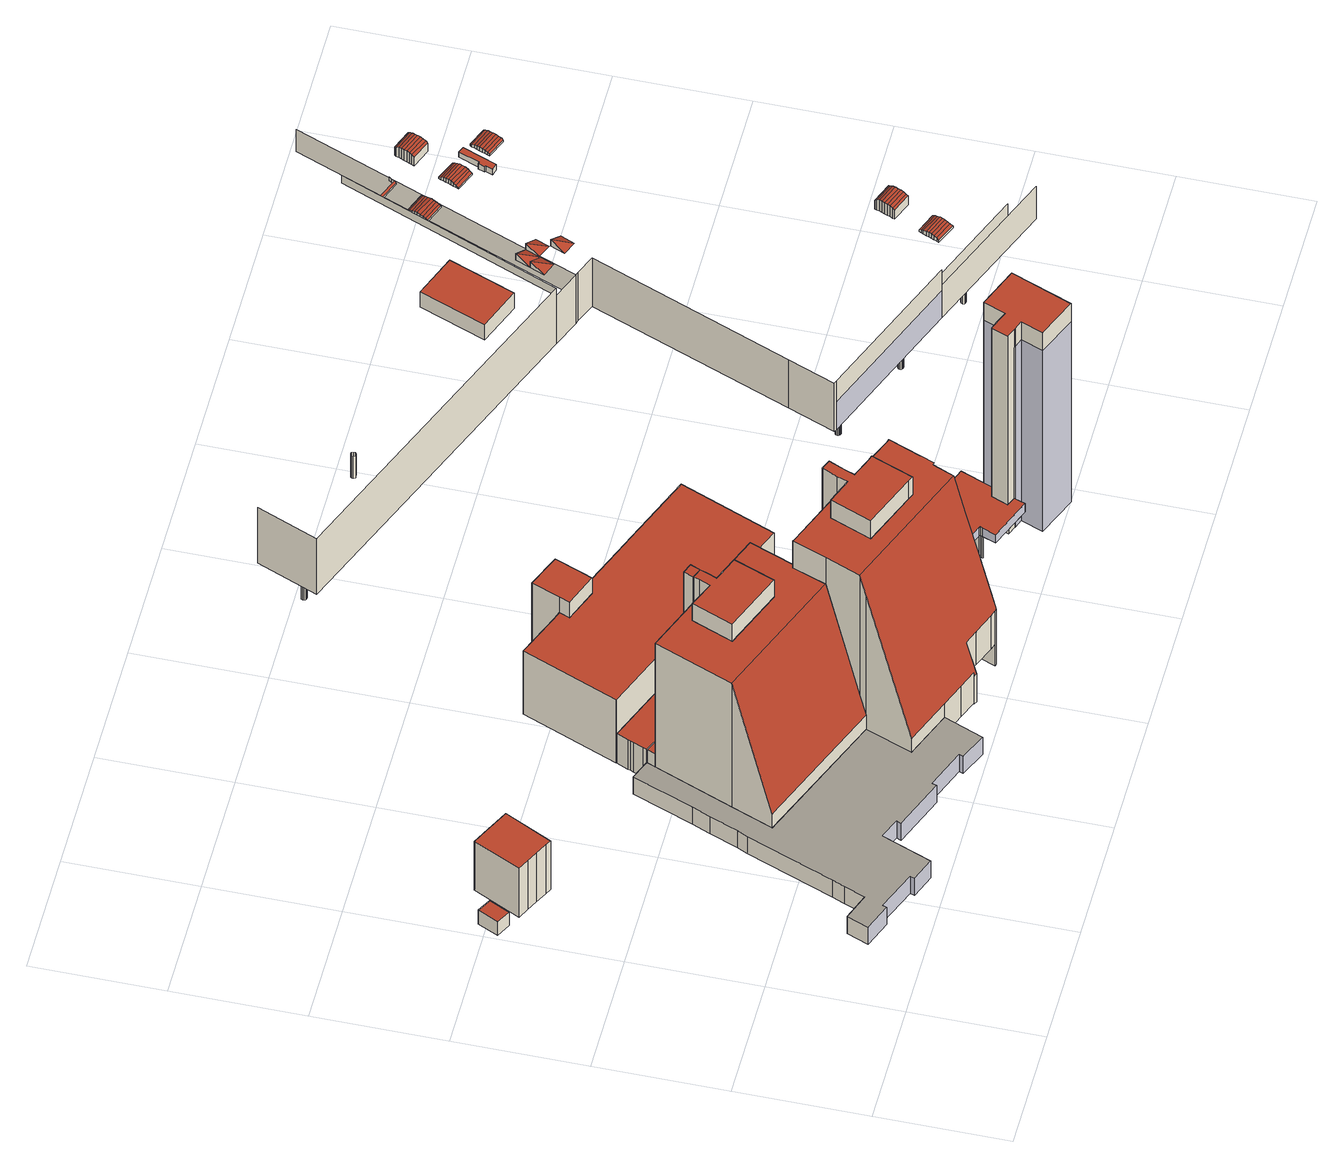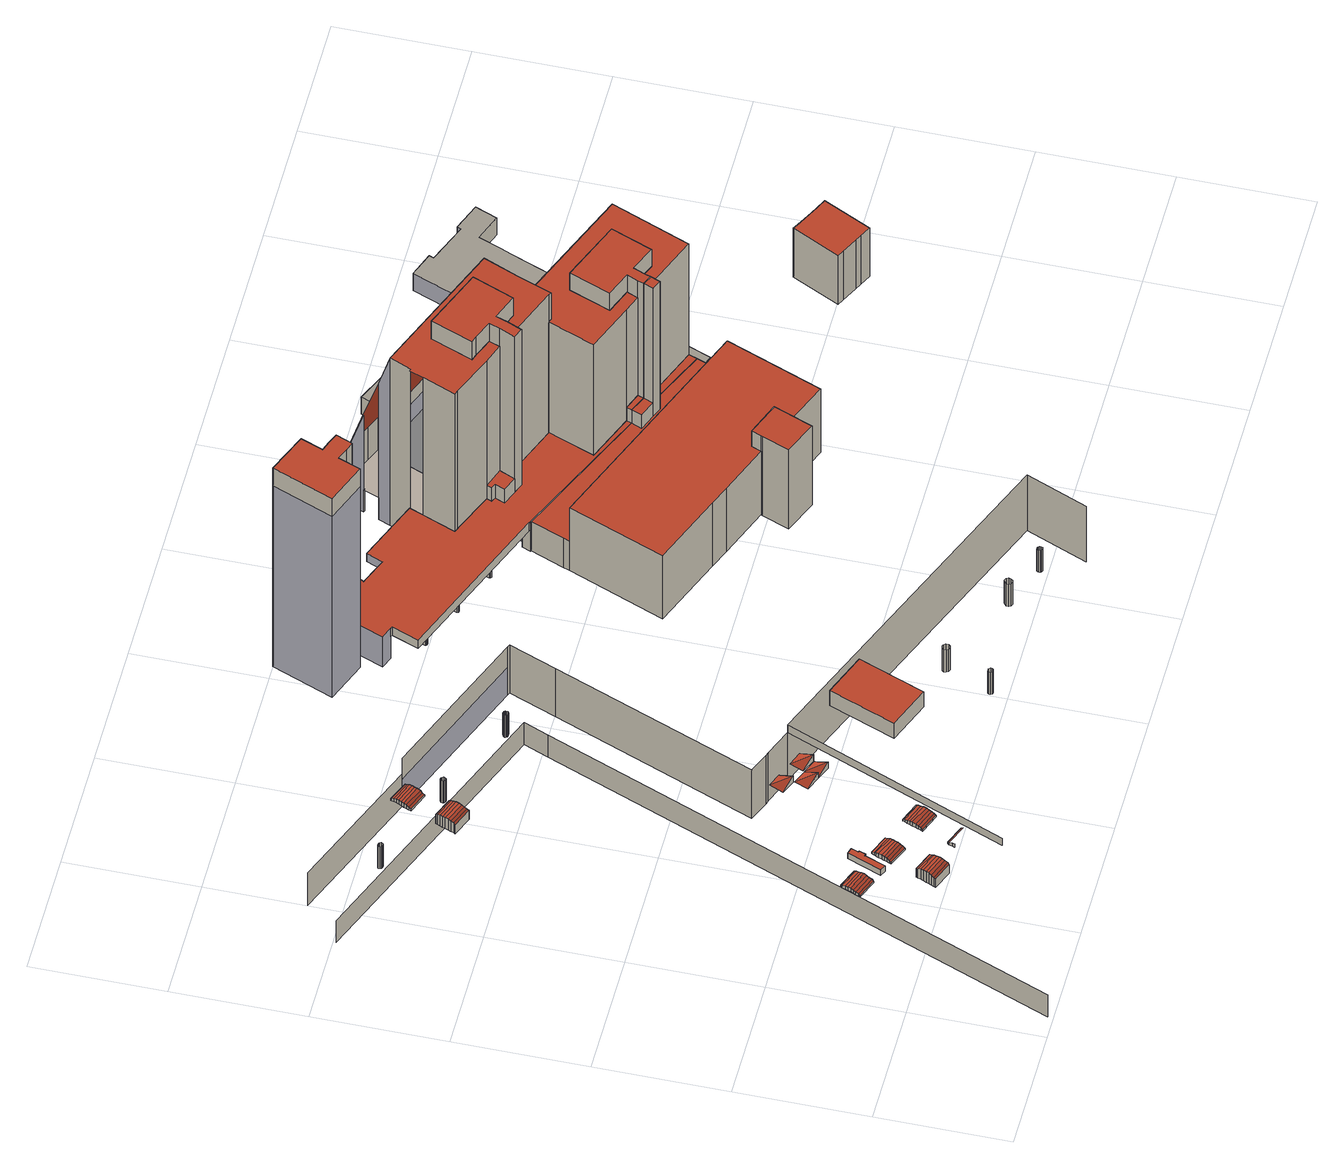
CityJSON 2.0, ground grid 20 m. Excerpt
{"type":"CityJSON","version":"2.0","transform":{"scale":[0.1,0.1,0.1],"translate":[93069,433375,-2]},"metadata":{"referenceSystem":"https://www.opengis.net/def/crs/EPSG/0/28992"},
"CityObjects":{
"building1":{"type":"Building","attributes":{"measuredHeight":2.73,"yearOfConstruction":2019},"geometry":[{"type":"Solid","lod":"2","boundaries":[[[[0,1,2,3]],[[0,3,4,5]],[[3,2,6,4]],[[2,1,7,6]],[[1,0,5,7]],[[5,4,6,7]]]],"semantics":{"surfaces":[{"type":"GroundSurface"},{"type":"WallSurface"},{"type":"RoofSurface"}],"values":[[0,1,1,1,1,2]]}}]},
"building2":{"type":"Building","attributes":{"measuredHeight":10.02,"yearOfConstruction":1969,"name":"Metroplein 110"},"address":[{"CountryName":"Nederland","LocalityName":"Rotterdam","ThoroughfareNumber":"110","ThoroughfareName":"Metroplein","PostalCode":"3083BB"}],"geometry":[{"type":"Solid","lod":"2","boundaries":[[[[8,9,10,11]],[[9,12,13,10]],[[12,14,15,13]],[[14,16,17,15]],[[18,19,20,21]],[[22,18,21,23]],[[24,22,23,25]],[[26,24,25,27]],[[16,20,19,17]],[[11,26,27,8]],[[11,10,13,15,17,19,18,22,24,26]],[[9,8,27,25,23,21,20,16,14,12]]]],"semantics":{"surfaces":[{"type":"WallSurface"},{"type":"RoofSurface"},{"type":"GroundSurface"}],"values":[[0,0,0,0,0,0,0,0,0,0,1,2]]}}]},
"building3":{"type":"Building","attributes":{"measuredHeight":40.85,"yearOfConstruction":1978},"address":[{"CountryName":"Nederland","LocalityName":"Rotterdam","ThoroughfareNumber":"405-481","ThoroughfareName":"Zuidplein Hoog","PostalCode":"3083BE"}],"children":["building3-1","building3-2","building3-3","building3-4","building3-5","building3-6","building3-7","building3-8"]},
"building3-1":{"type":"BuildingPart","attributes":{"measuredHeight":3.5},"parents":["building3"],"geometry":[{"type":"Solid","lod":"2","boundaries":[[[[28,29,30,31,32,33,34,35,36,37,38,39,40,41,42,43,44,45,46,47,48,49,50,51,52,53,54,55,56,57]],[[58,59,36,35]],[[59,60,37,36]],[[61,62,28,57]],[[63,64,51,50]],[[62,65,29,28]],[[65,66,30,29]],[[66,67,31,30]],[[67,68,32,31]],[[68,69,33,32]],[[69,70,34,33]],[[70,58,35,34]],[[71,72,73,74,75,76,77,78,79,80,81,60,59,58,70,69,68,67,66,65,62,61,82,83,84,85,86,64,63,87]],[[60,81,38,37]],[[77,76,43,42]],[[76,75,44,43]],[[81,80,39,38]],[[84,83,55,54]],[[80,79,40,39]],[[83,82,56,55]],[[82,61,57,56]],[[78,77,42,41]],[[79,78,41,40]],[[73,72,47,46]],[[71,87,49,48]],[[75,74,45,44]],[[74,73,46,45]],[[72,71,48,47]],[[87,63,50,49]],[[64,86,52,51]],[[86,85,53,52]],[[85,84,54,53]]]],"semantics":{"surfaces":[{"type":"OuterFloorSurface"},{"type":"WallSurface"},{"type":"GroundSurface"},{"type":"ClosureSurface"}],"values":[[0,1,1,1,1,1,1,1,1,1,1,1,2,3,3,3,3,3,3,3,3,3,3,3,3,3,3,3,3,3,3,3]]}}]},
"building3-2":{"type":"BuildingPart","attributes":{"measuredHeight":28.92},"parents":["building3"],"geometry":[{"type":"Solid","lod":"2","boundaries":[[[[88,89,90,91,92]],[[93,88,92,94]],[[95,90,89,96]],[[97,98,99,56,55]],[[55,54,100,97]],[[98,101,102,99]],[[54,53,103,100]],[[104,97,100,103,105]],[[106,107,108,109,110,101,98,97,104,111,96,89,88,93,112]],[[113,114,115,85,84,83,82,116,117,118,119,120,121,122,123,124,125,126]],[[95,96,111,113,126]],[[94,92,91,124,123]],[[94,123,122,112,93]],[[110,117,116,102,101]],[[102,116,82,56,99]],[[115,105,103,53,85]],[[114,113,111,104]],[[125,124,91,90]],[[121,120,107,106]],[[120,119,108,107]],[[119,118,109,108]],[[82,83,55,56]],[[84,85,53,54]],[[126,125,90,95]],[[122,121,106,112]],[[118,117,110,109]],[[83,84,54,55]],[[115,114,104,105]]]],"semantics":{"surfaces":[{"type":"WallSurface"},{"type":"RoofSurface"},{"type":"GroundSurface"},{"type":"ClosureSurface"}],"values":[[0,0,0,0,0,0,0,1,1,2,3,3,3,3,3,3,3,3,3,3,3,3,3,3,3,3,3,3]]}}]},
"building3-3":{"type":"BuildingPart","attributes":{"measuredHeight":6.27},"parents":["building3"],"geometry":[{"type":"Solid","lod":"2","boundaries":[[[[56,82,116,102,99]],[[57,56,99,127]],[[127,128,129,61,57]],[[99,102,128,127]],[[82,61,129,116]],[[61,82,56,57]],[[116,129,128,102]]]],"semantics":{"surfaces":[{"type":"ClosureSurface"},{"type":"WallSurface"},{"type":"RoofSurface"},{"type":"GroundSurface"}],"values":[[0,1,1,2,3,0,0]]}}]},
"building3-4":{"type":"BuildingPart","attributes":{"measuredHeight":32.45},"parents":["building3"],"geometry":[{"type":"Solid","lod":"2","boundaries":[[[[93,94,130,131,132]],[[112,93,132,133]],[[106,112,133,134]],[[107,106,134,135]],[[108,107,135,136]],[[137,131,130,138,129,128]],[[128,102,101,139,137]],[[101,110,140,139]],[[109,108,136,141]],[[110,109,141,140]],[[139,140,141,136,135,134,133,132,131,137]],[[129,138,123,122,121,120,119,118,117,116]],[[110,101,102,116,117]],[[112,122,123,94,93]],[[117,118,109,110]],[[121,122,112,106]],[[123,138,130,94]],[[118,119,108,109]],[[119,120,107,108]],[[129,116,102,128]],[[120,121,106,107]]]],"semantics":{"surfaces":[{"type":"WallSurface"},{"type":"RoofSurface"},{"type":"GroundSurface"},{"type":"ClosureSurface"}],"values":[[0,0,0,0,0,0,0,0,0,0,1,2,3,3,3,3,3,3,3,3,3]]}}]},
"building3-5":{"type":"BuildingPart","attributes":{"measuredHeight":34.45},"parents":["building3"],"geometry":[{"type":"MultiSurface","lod":"2","boundaries":[[[142,143,144,145,146,147,148,149,150,151,152,153,154,155,156,157,158,159,160,161,162,163,164,165,166,167,168,169]],[[170,151,150,171]],[[166,172,173,174,175]],[[167,166,175,176]],[[168,167,176,177]],[[169,168,177,178]],[[179,154,153,180]],[[180,153,152,181]],[[181,152,151,170]],[[171,150,149,182]],[[183,159,158,184]],[[182,149,148,185]],[[185,148,147,186]],[[184,158,157,187]],[[188,162,161,189]],[[190,191,164,163]],[[192,193,194,195]],[[189,161,160,196]],[[196,160,159,183]],[[191,197,165,164]],[[197,172,166,165]],[[198,192,195,199]],[[200,201,202,203]],[[204,205,206,207]],[[208,209,210,211,212,213,214]],[[208,212,213,214]],[[96,215,216,217,95]],[[218,215,96,111]],[[169,178,194,193,219]],[[219,220,142,169]],[[51,64,221,222,223]],[[221,198,199,222]],[[223,224,52,51]],[[225,226,227,228]],[[228,229,230,231,225]],[[232,231,230,233]],[[234,235,146,145]],[[235,200,203,146]],[[229,204,207,230]],[[226,236,237,227]],[[52,224,238,103,53]],[[239,218,111,104]],[[240,239,104,105]],[[238,240,105,103]],[[201,210,209,202]],[[205,208,214,206]],[[187,241,242,243]],[[244,245,246,242,240,238,224,223,222,199,195,194,178,177,176,175,174]],[[232,247,248,249,250,251,252,253,254,216,215,218,239,240,242,241,255,256,236,226,225,231]],[[206,214,213,233,230,207]],[[182,185,186,257,179,180,181,170,171]],[[173,172,197,191,190,258]],[[210,201,200,235,234,259,260,211]],[[85,115,114,113,126,261,262,263,264,220,219,193,192,198,221,64,86]],[[243,188,189,196,183,184,187]],[[154,237,227,257,179]],[[242,243,188,162,246]],[[227,228,147,186,257]],[[233,213,212,211,260]],[[217,216,254,262,261]],[[264,263,253,252]],[[173,258,244,174]],[[247,232,233,260,259]],[[105,115,85,53,103]],[[252,251,142,220,264]],[[113,114,104,111]],[[145,248,247,259,234]],[[85,86,52,53]],[[95,126,113,111,96]],[[114,115,105,104]],[[263,262,254,253]],[[261,126,95,217]],[[86,64,51,52]],[[244,258,190,163,245]]],"semantics":{"surfaces":[{"type":"OuterCeilingSurface"},{"type":"WallSurface"},{"type":"RoofSurface"},{"type":"GroundSurface"},{"type":"ClosureSurface"}],"values":[0,1,1,1,1,1,1,1,1,1,1,1,1,1,1,1,1,1,1,1,1,1,1,1,1,1,1,1,1,1,1,1,1,1,1,1,1,1,1,1,1,1,1,1,1,1,1,2,2,2,3,3,3,3,3,4,4,4,4,4,4,4,4,4,4,4,4,4,4,4,4,4,4,4]}}]},
"building3-6":{"type":"BuildingPart","attributes":{"measuredHeight":38.11},"parents":["building3"],"geometry":[{"type":"Solid","lod":"2","boundaries":[[[[145,144,143,142]],[[144,145,248,249]],[[249,248,265,266]],[[248,247,267,265]],[[268,269,213,212,270]],[[142,143,250,251]],[[252,251,271,272]],[[251,250,273,271]],[[143,144,249,250]],[[250,249,266,273]],[[254,253,274,275]],[[220,234,145,142]],[[216,276,268,270,217]],[[216,254,275,276]],[[253,252,272,274]],[[269,277,232,233,213]],[[247,232,277,267]],[[265,267,277,269,268,276,275,274,272,271,273,266]],[[260,259,234,220,264,263,262,261,278,211]],[[248,145,234,259,247]],[[211,278,270,212]],[[247,259,260,233,232]],[[217,261,262,254,216]],[[278,261,217,270]],[[262,263,253,254]],[[263,264,252,253]],[[142,251,252,264,220]],[[212,213,233,260,211]]]],"semantics":{"surfaces":[{"type":"OuterCeilingSurface"},{"type":"WallSurface"},{"type":"RoofSurface"},{"type":"GroundSurface"},{"type":"ClosureSurface"}],"values":[[0,1,1,1,1,1,1,1,1,1,1,1,1,1,1,1,1,2,3,4,4,4,4,4,4,4,4,4]]}}]},
"building3-7":{"type":"BuildingPart","attributes":{"measuredHeight":8.97},"parents":["building3"],"geometry":[{"type":"MultiSurface","lod":"2","boundaries":[[[279,280,281,282,283,284,285,147,146,203,202,209,286,287,288,289,290,291,292,293,294,295,296,297,298,299,300,301,302,303,304,305,306,307,308,309,310,311,312,313,314,315,316,155,154,317,318,319,320,321],[322,323,324,325,326,327,328,329,330,331,332,333],[334,335,336,337,338,339,340,341,342,343,344,345],[346,347,348,349,350,351,352,353,354,355,356,357],[358,359,360,361,362,363,364,365,366,367,368,369]],[[370,371,359,358]],[[371,372,360,359]],[[186,147,285,373]],[[373,285,284,374]],[[374,284,283,375]],[[375,283,282,376]],[[376,282,281,377]],[[377,281,280,378]],[[379,279,321,380]],[[291,381,382,292]],[[380,321,320,383]],[[290,384,381,291]],[[385,317,154,179]],[[386,297,296,387]],[[388,338,389,390,339]],[[387,296,295,391]],[[392,293,292,393]],[[394,294,293,392]],[[395,396,288,287]],[[397,398,289,288]],[[398,384,290,289]],[[399,319,318,400]],[[378,280,279,379]],[[383,320,319,399]],[[400,318,317,385]],[[391,295,294,394]],[[401,395,287,286]],[[210,401,286,209]],[[91,402,403,92]],[[404,303,405,406]],[[407,408,303,404]],[[409,410,313,312]],[[155,154,237,411]],[[202,205,208,209]],[[203,204,205,202]],[[146,229,204,203]],[[147,228,229,146]],[[408,412,304,303]],[[209,208,212,211,210]],[[413,414,348,347]],[[415,348,414,416,349]],[[416,417,350,349]],[[417,418,351,350]],[[418,419,352,351]],[[419,420,353,352]],[[420,421,354,353]],[[355,422,423,356,424]],[[425,413,347,346]],[[426,427,310,309]],[[428,409,312,311]],[[412,429,305,304]],[[430,431,307,306]],[[323,432,433,324]],[[434,435,341,340]],[[435,436,342,341]],[[437,432,323,322]],[[433,438,325,324]],[[436,439,343,342]],[[439,440,344,343]],[[441,389,338,337]],[[442,443,330,329]],[[444,445,367,366]],[[332,446,447,333,448]],[[330,443,449,331,450]],[[438,451,326,325]],[[452,453,364,363]],[[449,446,332,331]],[[451,454,327,326]],[[455,456,362,361]],[[454,457,328,327]],[[447,437,322,333]],[[372,455,361,360]],[[453,458,365,364]],[[445,459,368,367]],[[459,460,369,368]],[[421,422,355,354]],[[307,431,461,308,462]],[[463,464,336,335]],[[457,442,329,328]],[[402,397,288,396,138,130,403]],[[464,441,337,336]],[[440,465,345,344]],[[466,425,346,357]],[[456,452,363,362]],[[334,467,463,335]],[[458,444,366,365]],[[465,467,334,345]],[[423,466,357,356]],[[461,426,309,308]],[[427,428,311,310]],[[404,406,468,313]],[[410,407,404,313]],[[429,430,306,305]],[[390,434,340,339]],[[460,370,358,369]],[[94,92,403,130]],[[397,402,91,90,95,217,270,212,208,205,204,229,228,227,237,411,469,470,471,468,406,405,472,473,474,475,476,477,478,479,382,381,384,398]],[[480,386,387,391,394,392,393,481]],[[414,413,425,466,423,422,421,420,419,418,417,416]],[[455,372,371,370,460,459,445,444,458,453,452,456]],[[434,390,389,441,464,463,467,465,440,439,436,435]],[[124,123,138,396,395,401,210,211,278,261,126,125]],[[461,431,430,429,412,408,407,410,409,428,427,426]],[[442,457,454,451,438,433,432,437,447,446,449,443]],[[179,257,186,373,374,375,376,377,378,379,380,383,399,400,385]],[[261,278,270,217]],[[302,472,405,303]],[[313,468,471,314]],[[314,471,470,315]],[[478,477,297,386,480]],[[125,126,95,90]],[[298,476,475,299]],[[300,474,473,301]],[[278,211,212,270]],[[154,179,257,227,237]],[[126,261,217,95]],[[301,473,472,302]],[[138,123,94,130]],[[227,228,147,186,257]],[[124,125,90,91]],[[91,92,94,123,124]],[[292,382,479,481,393]],[[297,298,476,477]],[[299,475,474,300]],[[316,469,411,155]],[[481,479,478,480]],[[315,470,469,316]]],"semantics":{"surfaces":[{"type":"OuterCeilingSurface"},{"type":"WallSurface"},{"type":"RoofSurface"},{"type":"GroundSurface"},{"type":"ClosureSurface"}],"values":[0,1,1,1,1,1,1,1,1,1,1,1,1,1,1,1,1,1,1,1,1,1,1,1,1,1,1,1,1,1,1,1,1,1,1,1,1,1,1,1,1,1,1,1,1,1,1,1,1,1,1,1,1,1,1,1,1,1,1,1,1,1,1,1,1,1,1,1,1,1,1,1,1,1,1,1,1,1,1,1,1,1,1,1,1,1,1,1,1,1,1,1,1,1,1,1,2,2,3,3,3,3,3,3,3,3,4,4,4,4,4,4,4,4,4,4,4,4,4,4,4,4,4,4,4,4,4,4]}}]},
"building3-8":{"type":"BuildingPart","attributes":{"measuredHeight":40.85},"parents":["building3"],"geometry":[{"type":"MultiSurface","lod":"2","boundaries":[[[482,300,299,298,297,483,484]],[[386,485,483,297]],[[485,486,484,483]],[[486,487,482,484]],[[476,475,488,489]],[[300,482,490,491]],[[491,492,488,475,474]],[[491,490,493,492]],[[490,494,495,493]],[[494,496,497,495]],[[496,498,499,497]],[[498,500,501,499]],[[500,502,503,501]],[[502,504,505,503]],[[506,478,477,507,508]],[[477,476,489,507]],[[504,506,508,505]],[[495,497,499,501,503,505,508,507,489,488,492,493]],[[480,509,510,511,512,513,514,487,486,485,386]],[[478,480,386,297,477]],[[509,480,478,506,504]],[[494,490,482,487,514]],[[513,512,498,496]],[[298,299,475,476]],[[512,511,500,498]],[[511,510,502,500]],[[514,513,496,494]],[[299,300,474,475]],[[510,509,504,502]],[[297,298,476,477]]],"semantics":{"surfaces":[{"type":"OuterCeilingSurface"},{"type":"WallSurface"},{"type":"RoofSurface"},{"type":"GroundSurface"},{"type":"ClosureSurface"}],"values":[0,1,1,1,1,1,1,1,1,1,1,1,1,1,1,1,1,2,3,4,4,4,4,4,4,4,4,4,4,4]}}]},
"building4":{"type":"Building","attributes":{"measuredHeight":32.18,"yearOfConstruction":1978},"address":[{"CountryName":"Nederland","LocalityName":"Rotterdam","ThoroughfareNumber":"50-104","ThoroughfareName":"Metroplein","PostalCode":"3083BB"}],"children":["building4-1","building4-2","building4-3"]},
"building4-1":{"type":"BuildingPart","parents":["building4"],"geometry":[{"type":"Solid","lod":"2","boundaries":[[[[515,516,517,518]],[[519,520,521,522,523]],[[523,524,525,519]],[[526,527,525,524,528]],[[516,526,528,517]],[[521,529,530,522]],[[529,531,532,530]],[[531,533,534,532]],[[535,515,518,536]],[[534,537,538,536,518,517,528,524,523,522,530,532]],[[520,527,526,516,515,535,539,540,533,531,529,521]],[[533,540,537,534]],[[540,539,538,537]],[[519,525,527,520]],[[536,538,539,535]]]],"semantics":{"surfaces":[{"type":"WallSurface"},{"type":"RoofSurface"},{"type":"GroundSurface"},{"type":"ClosureSurface"}],"values":[[0,0,0,0,0,0,0,0,0,1,2,3,3,3,3]]}}]},
"building4-2":{"type":"BuildingPart","parents":["building4"],"geometry":[{"type":"Solid","lod":"2","boundaries":[[[[397,402,403,130,131,137,128,127,541,542]],[[543,131,130,544]],[[545,397,542,546]],[[519,545,546,520]],[[547,548,549,550]],[[548,551,552,549]],[[551,553,554,552]],[[553,541,127,554]],[[527,547,550,525]],[[555,128,137,556]],[[557,403,402,558]],[[543,544,559,555,556]],[[558,559,544,557]],[[543,556,137,131]],[[557,544,130,403]],[[402,397,545,519,525,550,549,552,554,127,128,555,559,558]],[[527,520,546,542,541,553,551,548,547]],[[520,527,525,519]]]],"semantics":{"surfaces":[{"type":"WallSurface"},{"type":"RoofSurface"},{"type":"GroundSurface"},{"type":"ClosureSurface"}],"values":[[0,0,0,0,0,0,0,0,0,0,0,0,0,1,1,1,2,3]]}}]},
"building4-3":{"type":"BuildingPart","parents":["building4"],"geometry":[{"type":"Solid","lod":"2","boundaries":[[[[560,561,562,563]],[[564,565,534,533,566]],[[563,564,566,560]],[[565,567,537,534]],[[535,536,568,562,561]],[[536,538,569,568]],[[567,569,538,537]],[[565,564,563,562,568,569,567]],[[560,566,533,540,539,535,561]],[[537,538,539,540]],[[535,539,538,536]],[[534,537,540,533]]]],"semantics":{"surfaces":[{"type":"WallSurface"},{"type":"RoofSurface"},{"type":"GroundSurface"},{"type":"ClosureSurface"}],"values":[[0,0,0,0,0,0,0,1,2,3,3,3]]}}]},
"building5":{"type":"Building","attributes":{"measuredHeight":21.9},"children":["building5-1","building5-2","building5-3","building5-4","building5-5","building5-6","building5-7","building5-8","building5-9","building5-10"],"geometry":[{"type":"MultiSurface","lod":"2","boundaries":[[[570,571,572,573]],[[574,570,573,575]],[[571,576,577,572]],[[578,574,575,579]],[[576,580,581,577]],[[576,571,570,574,578,582,583,584,585,580]],[[582,578,579,586]],[[580,585,587,581]],[[583,582,586,588]],[[589,590,591,592,593]],[[585,584,594,587]],[[584,583,588,594]],[[595,596,597,598]],[[599,595,598,600]],[[596,601,602,597]],[[603,599,600,604]],[[601,605,606,602]],[[599,603,607,608,609,610,605,601,596,595]],[[607,603,604,611]],[[605,610,612,606]],[[608,607,611,613]],[[610,609,614,612]],[[609,608,613,614]],[[615,616,617,618]],[[619,615,618,620]],[[616,621,622,617]],[[623,619,620,624]],[[621,625,626,622]],[[615,619,623,627,628,629,630,625,621,616]],[[627,623,624,631]],[[625,630,632,626]],[[628,627,631,633]],[[630,629,634,632]],[[629,628,633,634]],[[635,636,637,638]],[[639,635,638,640]],[[636,641,642,637]],[[643,639,640,644]],[[641,645,646,642]],[[647,645,641,636,635,639,643,648,649,650]],[[648,643,644,651]],[[645,647,652,646]],[[649,648,651,653]],[[647,650,654,652]],[[650,649,653,654]],[[655,656,657,658,659]],[[660,661,590,589,662]],[[657,663,664,658]],[[665,666,667,668]],[[666,669,670,667]],[[669,671,672,670]],[[673,665,668,674]],[[675,673,674,676]],[[671,677,678,672]],[[677,679,680,678]],[[681,675,676,682]],[[679,683,684,680]],[[685,681,682,686]],[[666,665,673,675,681,685,687,688,689,690,691,692,693,683,679,677,671,669]],[[683,693,694,684]],[[687,685,686,695]],[[693,692,696,694]],[[688,687,695,697]],[[692,691,698,696]],[[689,688,697,699]],[[691,690,700,698]],[[690,689,699,700]],[[701,702,703,704]],[[659,705,706,655]],[[707,708,709,710]],[[711,712,656,655,706]],[[708,713,714,709]],[[663,715,716,664]],[[717,718,719,720]],[[721,717,720,722]],[[718,723,724,719]],[[725,721,722,726]],[[723,727,728,724]],[[727,723,718,717,721,725,729,730,731,732]],[[729,725,726,733]],[[727,732,734,728]],[[713,708,707,735]],[[730,729,733,736]],[[732,731,737,734]],[[731,730,736,737]],[[735,707,710,738]],[[713,735,738,714]],[[739,660,662,740]],[[741,739,740,742]],[[743,744,745]],[[702,746,747,703]],[[745,744,748]],[[715,741,742,716]],[[745,748,749]],[[750,751,752]],[[745,749,743]],[[752,751,753]],[[754,755,756,757]],[[755,758,759,756]],[[758,760,761,759]],[[752,753,762]],[[760,763,764,761]],[[752,762,750]],[[762,765,766]],[[767,764,763,768]],[[769,754,757,770]],[[754,769,771,755]],[[772,773,774,775]],[[776,772,775,777]],[[778,767,768,779]],[[773,780,781,774]],[[766,765,782]],[[783,784,785]],[[755,771,786,758]],[[787,776,777,788]],[[780,789,790,781]],[[791,778,779,792]],[[780,773,772,776,787,793,794,795,796,789]],[[793,787,788,797]],[[706,705,798,799,711]],[[758,786,800,760]],[[789,796,801,790]],[[785,784,802]],[[803,791,792,804]],[[794,793,797,805]],[[796,795,806,801]],[[795,794,805,806]],[[760,800,807,763]],[[763,807,808,768]],[[766,782,809]],[[771,769,770,810]],[[768,808,811,779]],[[766,809,762]],[[786,771,810,812]],[[779,811,813,792]],[[785,802,814]],[[800,786,812,815]],[[785,814,783]],[[792,813,816,804]],[[817,803,804,816]],[[807,800,815,818]],[[818,819,808,807]],[[819,820,811,808]],[[820,821,813,811]],[[822,661,660,823]],[[821,817,816,813]],[[824,825,826,827]],[[825,828,829,826]],[[828,830,831,829]],[[830,832,833,831]],[[834,833,832,835]],[[836,824,827,837]],[[824,836,838,825]],[[839,834,835,840]],[[825,838,841,828]],[[842,839,840,843]],[[828,841,844,830]],[[845,842,843,846]],[[830,844,847,832]],[[848,849,850,851]],[[849,852,853,850]],[[852,854,855,853]],[[854,856,857,855]],[[858,701,704,859]],[[860,857,856,861]],[[862,848,851,863]],[[848,862,864,849]],[[865,860,861,866]],[[849,864,867,852]],[[868,865,866,869]],[[852,867,870,854]],[[871,868,869,872]],[[854,870,873,856]],[[856,873,874,861]],[[864,862,863,875]],[[861,874,876,866]],[[867,864,875,877]],[[866,876,878,869]],[[870,867,877,879]],[[869,878,880,872]],[[881,871,872,880]],[[873,870,879,882]],[[882,883,874,873]],[[883,884,876,874]],[[884,885,878,876]],[[885,881,880,878]],[[886,887,888,889]],[[890,891,892,893]],[[887,886,894,895]],[[891,896,897,892]],[[896,898,899,897]],[[898,900,901,899]],[[902,901,900,903]],[[904,890,893,905]],[[890,904,906,891]],[[894,886,889,907]],[[908,902,903,909]],[[891,906,910,896]],[[911,894,907,912]],[[913,908,909,914]],[[896,910,915,898]],[[916,911,912,917]],[[918,913,914,919]],[[898,915,920,900]],[[900,920,921,903]],[[906,904,905,922]],[[903,921,923,909]],[[924,925,926,927]],[[925,928,929,926]],[[910,906,922,930]],[[909,923,931,914]],[[932,924,927,933]],[[915,910,930,934]],[[914,931,935,919]],[[936,932,933,937]],[[938,918,919,935]],[[920,915,934,939]],[[940,936,937,941]],[[939,942,921,920]],[[929,943,944,941,937,933,927,926]],[[942,945,923,921]],[[945,946,931,923]],[[946,938,935,931]],[[947,948,949,950]],[[951,940,941,944]],[[928,952,943,929]],[[948,953,954,949]],[[953,955,956,954]],[[955,957,958,956]],[[959,958,957,960]],[[961,947,950,962]],[[963,964,965,966]],[[947,961,967,948]],[[968,959,960,969]],[[964,970,971,965]],[[948,967,972,953]],[[952,951,944,943]],[[970,973,974,971]],[[953,972,975,955]],[[973,976,977,974]],[[955,975,978,957]],[[979,977,976,980]],[[957,978,981,960]],[[982,963,966,983]],[[963,982,984,964]],[[967,961,962,985]],[[986,979,980,987]],[[960,981,988,969]],[[964,984,989,970]],[[972,967,985,990]],[[991,986,987,992]],[[969,988,993,994]],[[970,989,995,973]],[[975,972,990,996]],[[997,991,992,998]],[[994,993,999,1000]],[[1001,1002,1000,999]],[[973,995,1003,976]],[[978,975,996,1004]],[[976,1003,1005,980]],[[1004,1006,981,978]],[[984,982,983,1007]],[[980,1005,1008,987]],[[1006,1009,988,981]],[[989,984,1007,1010]],[[987,1008,1011,992]],[[1009,1012,993,988]],[[995,989,1010,1013]],[[992,1011,1014,998]],[[1012,1001,999,993]],[[1015,997,998,1014]],[[1003,995,1013,1016]]],"semantics":{"surfaces":[{"type":"WallSurface"},{"type":"GroundSurface"},{"type":"ClosureSurface"},{"type":"RoofSurface"}],"values":[0,0,0,0,0,1,0,0,0,0,0,0,0,0,0,0,0,1,0,0,0,0,0,0,0,0,0,0,1,0,0,0,0,0,0,0,0,0,0,1,0,0,0,0,0,0,0,0,0,0,0,0,0,0,0,0,0,0,1,0,0,0,0,0,0,0,0,0,2,0,0,0,0,0,0,0,0,0,1,0,0,3,0,0,0,0,0,0,0,0,0,3,0,3,0,0,3,0,0,0,3,0,0,0,0,0,3,0,0,0,0,3,0,3,0,0,0,1,0,0,3,0,3,0,0,0,0,3,3,3,0,3,0,0,3,3,0,0,3,0,0,0,0,0,0,0,0,0,0,0,0,0,3,0,3,0,3,0,3,0,0,0,0,0,0,0,3,0,3,0,3,0,3,3,0,3,0,3,0,3,0,0,0,0,0,0,0,0,3,0,0,0,0,0,3,0,0,3,0,0,3,0,0,3,3,0,3,0,0,0,3,0,0,3,0,0,0,0,0,3,0,0,0,0,0,0,0,0,0,0,0,0,3,0,0,3,0,0,3,0,3,0,3,0,3,0,0,3,3,0,0,3,3,0,0,3,0,3,0,3,0,0,3,0,0,3,0,0,3,0,0,0]}}]},
"building5-1":{"type":"BuildingInstallation","parents":["building5"],"geometry":[{"type":"MultiSurface","lod":"2","boundaries":[[[745,748,749]],[[745,749,743]],[[743,744,745]],[[745,744,748]]],"semantics":{"surfaces":[{"type":"RoofSurface"},{"type":"WallSurface"}],"values":[0,1,1,0]}}]},
"building5-2":{"type":"BuildingInstallation","parents":["building5"],"geometry":[{"type":"MultiSurface","lod":"2","boundaries":[[[752,753,762]],[[750,751,752]],[[752,762,750]],[[752,751,753]]],"semantics":{"surfaces":[{"type":"RoofSurface"},{"type":"WallSurface"}],"values":[0,1,1,0]}}]},
"building5-3":{"type":"BuildingInstallation","parents":["building5"],"geometry":[{"type":"MultiSurface","lod":"2","boundaries":[[[766,782,809]],[[766,809,762]],[[762,765,766]],[[766,765,782]]],"semantics":{"surfaces":[{"type":"RoofSurface"},{"type":"WallSurface"}],"values":[0,1,1,0]}}]},
"building5-4":{"type":"BuildingInstallation","parents":["building5"],"geometry":[{"type":"MultiSurface","lod":"2","boundaries":[[[803,791,792,804]],[[821,817,816,813]],[[817,803,804,816]],[[791,778,779,792]],[[778,767,768,779]],[[767,764,763,768]],[[771,769,770,810]],[[818,819,808,807]],[[760,763,764,761]],[[800,786,812,815]],[[807,800,815,818]],[[786,771,810,812]],[[754,755,756,757]],[[758,760,761,759]],[[755,758,759,756]],[[769,754,757,770]],[[820,821,813,811]],[[819,820,811,808]],[[779,811,813,792]],[[768,808,811,779]],[[792,813,816,804]],[[763,807,808,768]],[[760,800,807,763]],[[758,786,800,760]],[[755,771,786,758]],[[754,769,771,755]]],"semantics":{"surfaces":[{"type":"WallSurface"},{"type":"RoofSurface"}],"values":[0,0,0,0,0,0,0,0,0,0,0,0,0,0,0,0,0,0,1,1,1,1,1,1,1,1]}}]},
"building5-5":{"type":"BuildingInstallation","parents":["building5"],"geometry":[{"type":"MultiSurface","lod":"2","boundaries":[[[785,784,802]],[[783,784,785]],[[785,814,783]],[[785,802,814]]],"semantics":{"surfaces":[{"type":"RoofSurface"},{"type":"WallSurface"}],"values":[0,1,1,0]}}]},
"building5-6":{"type":"BuildingInstallation","parents":["building5"],"geometry":[{"type":"MultiSurface","lod":"2","boundaries":[[[839,834,835,840]],[[1017,1018,1019,847]],[[834,833,832,835]],[[1018,1020,1021,1019]],[[1020,1022,1023,1021]],[[830,832,833,831]],[[842,839,840,843]],[[1022,1024,1025,1023]],[[1024,845,846,1025]],[[845,842,843,846]],[[847,844,1026,1017]],[[828,830,831,829]],[[844,841,1027,1026]],[[825,828,829,826]],[[841,838,1028,1027]],[[824,825,826,827]],[[838,836,837,1028]],[[836,824,827,837]],[[832,847,1019,835]],[[825,838,841,828]],[[843,1023,1025,846]],[[828,841,844,830]],[[835,1019,1021,840]],[[840,1021,1023,843]],[[824,836,838,825]],[[830,844,847,832]]],"semantics":{"surfaces":[{"type":"WallSurface"},{"type":"RoofSurface"}],"values":[0,0,0,0,0,0,0,0,0,0,0,0,0,0,0,0,0,0,1,1,1,1,1,1,1,1]}}]},
"building5-7":{"type":"BuildingInstallation","parents":["building5"],"geometry":[{"type":"MultiSurface","lod":"2","boundaries":[[[885,881,880,878]],[[871,868,869,872]],[[881,871,872,880]],[[865,860,861,866]],[[864,862,863,875]],[[882,883,874,873]],[[854,856,857,855]],[[867,864,875,877]],[[884,885,878,876]],[[870,867,877,879]],[[862,848,851,863]],[[860,857,856,861]],[[873,870,879,882]],[[849,852,853,850]],[[848,849,850,851]],[[852,854,855,853]],[[868,865,866,869]],[[883,884,876,874]],[[869,878,880,872]],[[866,876,878,869]],[[861,874,876,866]],[[856,873,874,861]],[[854,870,873,856]],[[849,864,867,852]],[[852,867,870,854]],[[848,862,864,849]]],"semantics":{"surfaces":[{"type":"WallSurface"},{"type":"RoofSurface"}],"values":[0,0,0,0,0,0,0,0,0,0,0,0,0,0,0,0,0,0,1,1,1,1,1,1,1,1]}}]},
"building5-8":{"type":"BuildingInstallation","parents":["building5"],"geometry":[{"type":"MultiSurface","lod":"2","boundaries":[[[945,946,931,923]],[[938,918,919,935]],[[939,942,921,920]],[[913,908,909,914]],[[942,945,923,921]],[[918,913,914,919]],[[908,902,903,909]],[[902,901,900,903]],[[898,900,901,899]],[[920,915,934,939]],[[946,938,935,931]],[[896,898,899,897]],[[915,910,930,934]],[[890,891,892,893]],[[891,896,897,892]],[[910,906,922,930]],[[906,904,905,922]],[[904,890,893,905]],[[903,921,923,909]],[[891,906,910,896]],[[898,915,920,900]],[[909,923,931,914]],[[896,910,915,898]],[[900,920,921,903]],[[914,931,935,919]],[[890,904,906,891]]],"semantics":{"surfaces":[{"type":"WallSurface"},{"type":"RoofSurface"}],"values":[0,0,0,0,0,0,0,0,0,0,0,0,0,0,0,0,0,0,1,1,1,1,1,1,1,1]}}]},
"building5-9":{"type":"BuildingInstallation","parents":["building5"],"geometry":[{"type":"MultiSurface","lod":"2","boundaries":[[[1002,1029,994,1000]],[[1009,1012,993,988]],[[1029,968,969,994]],[[955,957,958,956]],[[1012,1001,999,993]],[[1001,1002,1000,999]],[[978,975,996,1004]],[[1006,1009,988,981]],[[953,955,956,954]],[[968,959,960,969]],[[959,958,957,960]],[[1004,1006,981,978]],[[975,972,990,996]],[[972,967,985,990]],[[948,953,954,949]],[[947,948,949,950]],[[967,961,962,985]],[[961,947,950,962]],[[955,975,978,957]],[[947,961,967,948]],[[953,972,975,955]],[[960,981,988,969]],[[994,993,999,1000]],[[969,988,993,994]],[[957,978,981,960]],[[948,967,972,953]]],"semantics":{"surfaces":[{"type":"WallSurface"},{"type":"RoofSurface"}],"values":[0,0,0,0,0,0,0,0,0,0,0,0,0,0,0,0,0,0,1,1,1,1,1,1,1,1]}}]},
"building5-10":{"type":"BuildingInstallation","parents":["building5"],"geometry":[{"type":"MultiSurface","lod":"2","boundaries":[[[997,991,992,998]],[[1030,1015,1014,1011]],[[1015,997,998,1014]],[[991,986,987,992]],[[1031,1030,1011,1008]],[[979,977,976,980]],[[989,984,1007,1010]],[[984,982,983,1007]],[[982,963,966,983]],[[1016,1032,1005,1003]],[[995,989,1010,1013]],[[964,970,971,965]],[[1032,1031,1008,1005]],[[1003,995,1013,1016]],[[963,964,965,966]],[[970,973,974,971]],[[986,979,980,987]],[[973,976,977,974]],[[976,1003,1005,980]],[[992,1011,1014,998]],[[987,1008,1011,992]],[[964,984,989,970]],[[980,1005,1008,987]],[[973,995,1003,976]],[[970,989,995,973]],[[963,982,984,964]]],"semantics":{"surfaces":[{"type":"WallSurface"},{"type":"RoofSurface"}],"values":[0,0,0,0,0,0,0,0,0,0,0,0,0,0,0,0,0,0,1,1,1,1,1,1,1,1]}}]}
},
"vertices":[
[21,612,8],[43,601,8],[28,570,8],[6,581,8],[6,581,36],[21,612,36],[28,570,35],[43,601,35],
[142,602,8],[132,607,8],[132,607,108],[142,602,108],[108,619,8],[108,619,108],[98,624,8],[98,624,108],[81,632,8],[81,632,108],[63,552,108],[46,560,108],[46,560,8],[63,552,8],[79,544,108],[79,544,8],[97,535,108],[97,535,8],[106,530,108],[106,530,8],
[308,461,41],[272,369,41],[261,341,41],[244,298,41],[237,282,41],[185,149,41],[177,130,41],[165,98,41],[124,113,41],[111,80,41],[153,64,41],[155,70,41],[217,46,41],[214,39,41],[251,25,41],[281,101,41],[313,88,41],[310,81,41],[390,50,41],[392,57,41],[453,33,41],[451,27,41],[492,9,41],[516,69,41],[442,98,41],[469,169,41],[260,252,41],[285,316,41],[333,436,41],[338,449,41],[165,98,6],[124,113,6],[111,80,6],[338,449,6],[308,461,6],[492,9,6],[516,69,6],[272,369,6],[261,341,6],[244,298,6],[237,282,6],[185,149,6],[177,130,6],[453,33,6],[392,57,6],[390,50,6],[310,81,6],[313,88,6],[281,101,6],[251,25,6],[214,39,6],[217,46,6],[155,70,6],[153,64,6],[333,436,6],[285,316,6],[260,252,6],[469,169,6],[442,98,6],[451,27,6],
[473,381,295],[546,352,295],[546,352,68],[473,381,68],[473,381,95],[447,391,295],[447,391,95],[519,282,68],[519,282,295],[285,316,295],[333,436,295],[333,436,68],[260,252,69],[432,397,295],[432,397,68],[469,169,69],[495,233,295],[473,179,104],[479,359,295],[455,296,295],[361,333,295],[386,396,295],[425,380,295],[514,284,295],[440,374,295],[514,284,6],[495,233,6],[473,179,6],[432,397,6],[425,380,6],[386,396,6],[361,333,6],[455,296,6],[479,359,6],[440,374,6],[447,391,6],[473,381,6],[546,352,6],[519,282,6],
[338,449,68],[435,406,68],[435,406,6],
[450,400,95],[450,400,330],[447,391,330],[440,374,330],[479,359,330],[455,296,330],[361,333,330],[435,406,330],[450,400,6],[432,397,330],[425,380,330],[386,396,330],
[627,147,51],[636,143,51],[661,207,51],[652,210,51],[659,227,51],[723,201,51],[723,200,51],[704,153,51],[704,152,51],[704,151,51],[705,151,51],[705,150,51],[709,149,51],[701,128,51],[697,130,51],[697,128,51],[695,129,51],[694,128,51],[675,80,51],[676,79,51],[677,78,51],[668,55,51],[666,56,51],[665,55,51],[656,31,51],[646,34,51],[613,47,51],[591,56,51],[704,151,6],[704,152,6],[656,31,6],[659,30,6],[659,30,119],[656,31,119],[646,34,119],[613,47,118],[591,56,117],[709,149,6],[705,150,6],[705,151,6],[704,153,6],[694,128,6],[695,129,6],[723,200,6],[723,201,6],[697,128,6],[677,78,6],[676,79,6],[668,55,6],[666,56,6],[580,42,6],[585,40,6],[585,40,63],[580,42,63],[675,80,6],[665,55,6],[581,43,6],[581,43,69],[662,235,6],[655,238,6],[655,238,51],[662,235,51],[662,235,68],[655,238,68],[655,238,95],[662,235,95],[661,253,68],[661,253,51],[661,253,6],[638,262,6],[638,262,68],[638,262,95],[661,253,95],[519,282,350],[613,245,350],[613,245,68],[514,284,350],[591,56,6],[627,147,6],[552,55,6],[552,55,68],[516,69,68],[442,98,68],[723,201,350],[729,199,350],[729,199,68],[723,201,68],[659,227,68],[659,227,95],[659,227,350],[628,238,350],[628,238,95],[652,210,6],[659,227,6],[709,149,350],[709,149,68],[469,169,315],[495,233,350],[473,179,350],[697,128,350],[684,96,350],[684,96,6],[660,34,134],[668,55,208],[677,78,286],[622,222,350],[652,210,350],[661,207,350],[636,143,350],[627,147,350],[543,180,350],[568,243,350],[607,228,350],[697,130,350],[701,128,350],[729,199,6],[660,34,6],[622,222,6],[628,238,6],[613,245,6],[607,228,6],[568,243,6],[543,180,6],
[652,210,387],[661,207,387],[622,222,387],[623,268,387],[638,262,387],[623,268,68],[627,147,387],[543,180,387],[636,143,387],[568,243,387],[607,228,387],[613,245,387],[628,238,387],[623,268,6],
[731,201,51],[730,201,51],[730,202,51],[726,203,51],[725,203,51],[724,203,51],[723,202,51],[673,285,51],[681,283,51],[686,296,51],[689,295,51],[938,197,51],[922,156,51],[925,155,51],[925,154,51],[932,151,51],[910,96,51],[909,96,51],[908,96,51],[907,96,51],[897,71,51],[911,65,51],[905,48,51],[839,74,51],[847,95,51],[848,94,51],[849,94,51],[850,95,51],[869,142,51],[869,144,51],[868,145,51],[867,145,51],[866,145,51],[865,144,51],[847,99,51],[822,109,51],[807,115,51],[797,90,51],[710,149,51],[711,149,51],[711,150,51],[731,199,51],[731,200,51],[806,198,51],[806,196,51],[806,195,51],[808,195,51],[809,195,51],[809,196,51],[820,223,51],[820,224,51],[820,226,51],[818,226,51],[817,226,51],[816,225,51],[876,169,51],[876,168,51],[877,167,51],[879,167,51],[879,168,51],[890,195,51],[890,197,51],[889,198,51],[888,198,51],[887,198,51],[886,197,51],[876,170,51],[781,123,51],[799,170,51],[799,171,51],[798,172,51],[797,173,51],[796,172,51],[795,171,51],[777,124,51],[777,123,51],[777,122,51],[779,122,51],[780,122,51],[736,224,51],[737,225,51],[747,252,51],[747,253,51],[747,254,51],[746,255,51],[744,254,51],[744,253,51],[733,226,51],[733,225,51],[734,224,51],[735,224,51],[736,224,6],[737,225,6],[747,252,6],[723,202,6],[724,203,6],[725,203,6],[726,203,6],[730,202,6],[730,201,6],[731,201,6],[731,200,6],[922,156,68],[925,155,68],[731,199,6],[938,197,68],[710,149,6],[908,96,6],[909,96,6],[886,186,51],[879,168,6],[890,195,6],[910,96,6],[925,154,6],[925,155,6],[932,151,6],[681,283,6],[686,296,6],[686,296,68],[689,295,68],[711,150,6],[711,149,6],[673,285,6],[476,389,68],[476,389,95],[849,98,51],[847,95,68],[849,98,68],[849,98,6],[847,95,6],[865,144,6],[847,99,6],[701,128,68],[848,94,6],[799,170,6],[799,171,6],[799,172,51],[798,172,6],[797,173,6],[796,172,6],[795,171,6],[777,124,6],[777,123,6],[777,122,6],[779,122,6],[778,122,51],[781,123,6],[868,145,6],[867,145,6],[866,145,6],[849,94,6],[850,95,6],[869,142,6],[806,196,6],[806,195,6],[890,197,6],[889,198,6],[888,198,6],[806,198,6],[808,195,6],[887,198,6],[886,197,6],[879,167,6],[820,224,6],[820,226,6],[733,226,6],[733,225,6],[817,226,6],[816,225,6],[817,225,51],[818,226,6],[819,226,51],[809,195,6],[746,255,6],[744,254,6],[809,196,6],[747,253,6],[747,254,6],[820,223,6],[744,253,6],[734,224,6],[735,224,6],[869,144,6],[869,143,51],[876,168,6],[877,167,6],[876,170,6],[780,122,6],[876,169,6],[847,99,68],[797,90,68],[807,115,68],[822,109,68],[839,74,68],[905,48,68],[911,65,68],[897,71,68],[907,96,68],[908,96,68],[921,91,68],[943,148,68],[921,91,6],[943,148,6],
[913,64,51],[899,70,51],[914,64,51],[899,70,6],[914,64,6],[913,64,6],[897,71,414],[907,96,414],[913,64,378],[911,65,378],[911,65,414],[913,64,414],[928,59,378],[928,59,414],[915,25,378],[915,25,414],[977,0,378],[977,0,414],[1014,93,378],[1014,93,414],[951,118,378],[951,118,414],[938,84,378],[938,84,414],[921,91,378],[908,96,414],[921,91,414],[938,84,6],[951,118,6],[1014,93,6],[977,0,6],[915,25,6],[928,59,6],
[485,615,8],[415,643,8],[415,643,138],[485,615,138],[710,357,68],[710,357,8],[768,503,8],[768,503,138],[710,357,137],[357,496,137],[357,496,68],[357,497,8],[357,496,8],[357,497,137],[657,547,8],[657,547,138],[626,559,8],[626,559,138],[547,590,8],[547,590,138],[496,611,8],[496,611,138],[541,575,138],[490,595,138],[490,595,8],[541,575,8],
[338,449,8],[686,296,8],[456,415,330],[456,415,95],[706,347,68],[706,347,8],[349,478,8],[348,475,8],[348,475,68],[349,478,68],[346,470,8],[346,470,68],[340,455,8],[340,455,68],[441,421,68],[441,421,330],[482,405,95],[482,405,68],[456,415,68],
[564,633,8],[513,654,8],[513,654,170],[564,633,170],[548,592,170],[547,590,170],[548,592,8],[541,575,170],[496,611,170],[490,595,170],
[553,987,6],[554,985,6],[554,985,51],[553,987,51],[553,989,6],[553,989,51],[556,984,6],[556,984,51],[554,991,6],[554,991,51],[559,984,6],[559,984,51],[557,992,6],[559,991,6],[560,989,6],[560,986,6],[557,992,51],[560,986,51],[559,991,51],[528,963,51],[528,963,165],[566,1056,165],[566,1056,100],[566,1056,51],[560,989,51],[620,959,6],[622,956,6],[622,956,51],[620,959,51],[621,962,6],[621,962,51],[626,954,6],[626,954,51],[623,965,6],[623,965,51],[629,955,6],[629,955,51],[627,966,6],[630,965,6],[632,962,6],[632,958,6],[627,966,51],[632,958,51],[630,965,51],[632,962,51],[760,903,6],[762,900,6],[762,900,51],[760,903,51],[760,907,6],[760,907,51],[765,899,6],[765,899,51],[762,910,6],[762,910,51],[769,900,6],[769,900,51],[766,911,6],[769,909,6],[771,906,6],[771,903,6],[766,911,51],[771,903,51],[769,909,51],[771,906,51],[789,974,6],[791,971,6],[791,971,51],[789,974,51],[789,976,6],[789,976,51],[793,971,6],[793,971,51],[791,978,6],[791,978,51],[795,971,6],[795,971,51],[797,973,6],[793,978,6],[796,978,6],[797,975,6],[793,978,51],[797,973,51],[796,978,51],[797,975,51],[993,337,107],[993,337,150],[989,339,150],[989,339,51],[993,337,51],[1058,750,150],[1058,750,165],[1058,750,51],[1017,410,150],[1017,410,51],[1023,342,6],[1023,341,6],[1023,341,51],[1023,342,51],[1024,340,6],[1024,340,51],[1024,339,6],[1024,339,51],[1023,344,6],[1023,344,51],[1024,345,6],[1024,345,51],[1025,339,6],[1025,339,51],[1027,338,6],[1027,338,51],[1025,346,6],[1025,346,51],[1028,339,6],[1028,339,51],[1026,346,6],[1026,346,51],[1027,346,6],[1029,346,6],[1030,345,6],[1031,343,6],[1031,342,6],[1030,340,6],[1029,339,6],[1029,339,51],[1027,346,51],[1030,340,51],[1029,346,51],[1031,342,51],[1030,345,51],[1031,343,51],[1053,408,6],[1038,371,6],[1038,371,51],[1053,408,51],[1229,244,51],[1229,244,107],[1009,798,196],[942,824,196],[942,824,165],[1009,798,165],[1229,244,118],[1229,244,150],[981,925,196],[981,925,165],[1138,718,150],[1138,718,51],[1162,287,6],[1163,285,6],[1163,285,51],[1162,287,51],[1163,289,6],[1163,289,51],[1165,283,6],[1165,283,51],[1165,291,6],[1165,291,51],[1167,283,6],[1167,283,51],[1167,291,6],[1169,289,6],[1170,287,6],[1169,285,6],[1167,291,51],[1169,285,51],[1048,899,196],[1169,289,51],[1170,287,51],[1048,899,165],[1101,733,150],[1101,733,51],[1107,731,150],[1107,731,51],[1101,797,150],[1092,775,150],[1101,797,163],[1457,205,6],[1457,205,51],[1114,767,150],[1123,788,150],[1110,820,150],[1102,799,150],[1110,820,163],[1123,790,150],[1278,260,154],[1280,263,156],[1280,263,150],[1278,260,150],[1281,267,158],[1281,267,150],[1283,271,159],[1283,271,150],[1132,811,150],[1285,275,159],[1285,275,150],[1124,790,150],[1132,811,163],[1286,279,150],[1286,279,159],[1309,247,154],[1309,247,150],[1310,251,156],[1301,231,6],[1302,229,6],[1302,229,51],[1301,231,51],[1302,234,6],[1302,234,51],[1288,284,150],[1288,284,158],[1304,228,6],[1304,228,51],[1145,781,150],[1147,779,150],[1138,757,150],[1147,779,163],[1311,255,158],[1304,235,6],[1304,235,51],[1307,228,6],[1307,228,51],[1290,287,150],[1290,287,156],[1306,235,6],[1308,234,6],[1309,232,6],[1309,229,6],[1306,235,51],[1439,160,51],[1439,160,118],[1313,259,159],[1309,229,51],[1159,749,150],[1291,291,150],[1291,291,154],[1308,234,51],[1309,232,51],[1315,263,159],[1317,267,159],[1154,802,150],[1310,251,150],[1318,271,158],[1311,255,150],[1320,275,156],[1168,770,150],[1313,259,150],[1321,279,154],[1321,279,150],[1315,263,150],[1317,267,150],[1318,271,150],[1320,275,150],[1194,1087,165],[1194,1087,150],[1306,329,168],[1307,332,170],[1307,332,150],[1306,329,150],[1309,336,172],[1309,336,150],[1310,340,173],[1310,340,150],[1312,345,173],[1312,345,150],[1314,349,150],[1314,349,173],[1336,317,168],[1336,317,150],[1337,320,170],[1316,353,150],[1316,353,172],[1339,324,172],[1317,357,150],[1317,357,170],[1341,328,173],[1318,360,150],[1318,360,168],[1342,332,173],[1151,955,153],[1152,958,155],[1152,958,150],[1151,955,150],[1154,962,156],[1154,962,150],[1155,966,157],[1155,966,150],[1157,971,158],[1157,971,150],[1363,1192,6],[1363,1192,51],[1159,975,150],[1159,975,157],[1181,943,153],[1181,943,150],[1182,946,155],[1160,979,150],[1160,979,156],[1184,950,156],[1162,983,150],[1162,983,155],[1185,954,157],[1163,986,150],[1163,986,153],[1187,958,158],[1189,963,157],[1182,946,150],[1191,967,156],[1184,950,150],[1192,971,155],[1185,954,150],[1194,974,153],[1194,974,150],[1187,958,150],[1189,963,150],[1191,967,150],[1192,971,150],[1208,1013,153],[1178,1025,153],[1178,1025,150],[1208,1013,150],[1220,927,153],[1222,931,155],[1222,931,150],[1220,927,150],[1210,1016,155],[1179,1028,155],[1223,935,157],[1223,935,150],[1225,939,158],[1225,939,150],[1227,943,158],[1227,943,150],[1228,947,150],[1228,947,158],[1250,915,153],[1250,915,150],[1252,919,155],[1210,1016,150],[1230,951,150],[1230,951,157],[1253,922,157],[1211,1020,156],[1211,1020,150],[1231,955,150],[1231,955,155],[1255,926,158],[1213,1024,158],[1213,1024,150],[1233,959,150],[1233,959,153],[1257,931,158],[1259,935,158],[1252,919,150],[1260,939,157],[1261,899,150],[1257,888,150],[1257,888,161],[1261,899,161],[1267,885,150],[1267,885,161],[1253,922,150],[1262,943,155],[1259,900,150],[1259,900,161],[1255,926,150],[1263,946,153],[1263,910,150],[1263,910,161],[1263,946,150],[1257,931,150],[1266,909,150],[1266,909,161],[1259,935,150],[1287,937,161],[1278,941,161],[1260,939,150],[1262,943,150],[1248,997,167],[1250,1001,169],[1250,1001,150],[1248,997,150],[1278,941,150],[1287,937,150],[1251,1004,171],[1251,1004,150],[1253,1008,172],[1253,1008,150],[1254,1013,172],[1254,1013,150],[1256,1017,150],[1256,1017,172],[1278,985,167],[1278,985,150],[1290,900,153],[1291,903,155],[1291,903,150],[1290,900,150],[1280,988,169],[1258,1021,150],[1258,1021,171],[1293,907,156],[1293,907,150],[1281,992,171],[1294,911,157],[1294,911,150],[1283,996,172],[1296,916,158],[1296,916,150],[1285,1001,172],[1298,920,150],[1298,920,157],[1286,1005,172],[1320,888,153],[1320,888,150],[1322,891,155],[1280,988,150],[1300,924,150],[1300,924,156],[1288,1009,171],[1323,895,156],[1281,992,150],[1301,928,150],[1301,928,155],[1290,1013,169],[1259,1025,169],[1325,899,157],[1283,996,150],[1303,931,150],[1303,931,153],[1291,1016,167],[1261,1028,167],[1291,1016,150],[1261,1028,150],[1326,904,158],[1285,1001,150],[1328,908,157],[1286,1005,150],[1322,891,150],[1330,912,156],[1288,1009,150],[1323,895,150],[1331,916,155],[1290,1013,150],[1325,899,150],[1333,919,153],[1333,919,150],[1326,904,150],
[1342,332,150],[1344,337,150],[1344,337,173],[1346,341,150],[1346,341,172],[1347,345,150],[1347,345,170],[1349,348,150],[1349,348,168],[1341,328,150],[1339,324,150],[1337,320,150],
[1259,1025,150],
[1331,916,150],[1330,912,150],[1328,908,150]
]}
